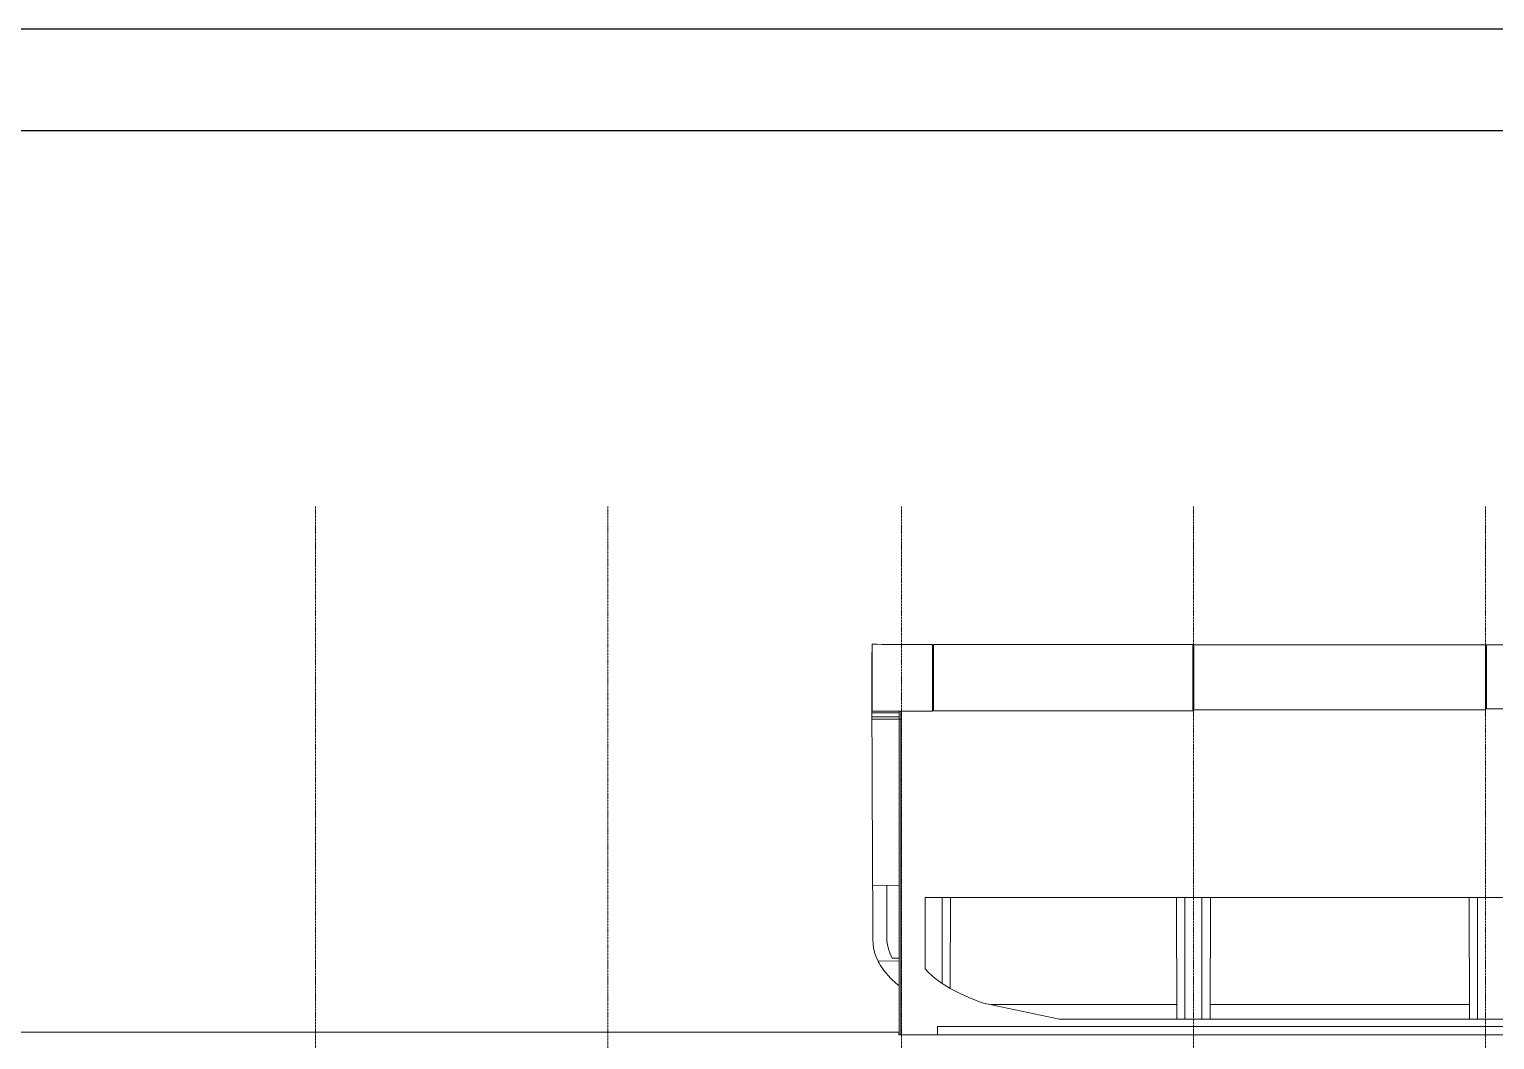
# Model space of a CAD drawing. Header units: millimetres. Extents: x 0 to 153524, y 0 to 59400.
# Drawn here: x 26099 to 40535, y 49449 to 59400 of the extents above; entities that cross this region are included whole.
import ezdxf

# ---------------------------------------------------------------- set-up
doc = ezdxf.new("R2010")
doc.units = ezdxf.units.MM
doc.linetypes.add('DASHDOT', pattern=[3.556, 2.54, -0.508, 0, -0.508])
for name, color, linetype, lineweight in [('10_見えがかり', 7, 'Continuous', 13), ('12_見えがかり（ガラス）', 5, 'Continuous', 9), ('40_通り芯', 1, 'DASHDOT', 9), ('90_図枠', 7, 'Continuous', 25)]:
    doc.layers.add(name, color=color, linetype=linetype, lineweight=lineweight)

msp = doc.modelspace()

# ---------------------------------------------------------------- linework, layer by layer
at = {"layer": '10_見えがかり'}
for points in [[(34403, 53238), (34403, 53246), (34403, 53253), (34403, 53261), (34403, 53269), (34403, 53276), (34403, 53284), (34403, 53291), (34403, 53299), (34403, 53306), (34403, 53314), (34403, 53321), (34403, 53329), (34403, 53343), (34452, 53343), (34502, 53342), (34551, 53342), (34601, 53342), (34650, 53342), (34700, 53342), (34749, 53342), (34799, 53342), (34848, 53342), (34898, 53342), (34947, 53341), (34997, 53341), (34997, 53334), (34997, 53326), (34997, 53319), (34997, 53312), (34997, 53303), (34997, 53295), (34997, 53288), (34997, 53281), (34997, 53272), (34997, 53265), (34997, 53257), (34997, 53250), (34997, 53241), (34997, 53234), (34997, 53226), (34997, 53219), (34997, 53211), (34997, 53203), (34997, 53196), (34997, 53188), (34997, 53180), (34997, 53172), (34997, 53165), (34997, 53158), (34997, 53149), (34997, 53142), (34997, 53134), (34997, 53127), (34997, 53118), (34997, 53111), (34997, 53103), (34997, 53096), (34997, 53088), (34997, 53080), (34997, 53073), (34997, 53065), (34997, 53057), (34997, 53049), (34997, 53042), (34997, 53035), (34997, 53026), (34997, 53019), (34997, 53011), (34997, 53004), (34997, 52995), (34997, 52988), (34997, 52980), (34997, 52973), (34997, 52965), (34997, 52957), (34997, 52949), (34997, 52942), (34997, 52934), (34997, 52926), (34997, 52919), (34997, 52912), (34997, 52903), (34997, 52896), (34997, 52888), (34997, 52881), (34997, 52872), (34997, 52865), (34997, 52857), (34997, 52850), (34997, 52842), (34997, 52834), (34997, 52826), (34997, 52819), (34997, 52811), (34997, 52803), (34997, 52796), (34997, 52789), (34997, 52780), (34997, 52772), (34997, 52765), (34997, 52757), (34997, 52750), (34997, 52742), (34997, 52735), (34997, 52727), (34997, 52720), (34997, 52712), (34997, 52704), (34997, 52697), (34997, 52683), (34947, 52683), (34898, 52684), (34848, 52684), (34799, 52684), (34749, 52684), (34700, 52684), (34650, 52684), (34601, 52684), (34551, 52684), (34502, 52684), (34452, 52685), (34403, 52685), (34403, 52692), (34403, 52700), (34403, 52707), (34403, 52714), (34403, 52723), (34403, 52731), (34403, 52738), (34403, 52745), (34403, 52754), (34403, 52761), (34403, 52769), (34403, 52776), (34403, 52784), (34403, 52792), (34403, 52800), (34403, 52807), (34403, 52815), (34403, 52823), (34403, 52830), (34403, 52837), (34403, 52846), (34403, 52854), (34403, 52861), (34403, 52868), (34403, 52877), (34403, 52884), (34403, 52892), (34403, 52899), (34403, 52908), (34403, 52915), (34403, 52923), (34403, 52930), (34403, 52938), (34403, 52946), (34403, 52953), (34403, 52960), (34403, 52969), (34403, 52977), (34403, 52984), (34403, 52991), (34403, 53000), (34403, 53007), (34403, 53015), (34403, 53022), (34403, 53031), (34403, 53038), (34403, 53046), (34403, 53053), (34403, 53061), (34403, 53069), (34403, 53076), (34403, 53084), (34403, 53092), (34403, 53100), (34403, 53107), (34403, 53114), (34403, 53123), (34403, 53130), (34403, 53138), (34403, 53145), (34403, 53154), (34403, 53161), (34403, 53169), (34403, 53176), (34403, 53184), (34403, 53192), (34403, 53199), (34403, 53207), (34403, 53215), (34403, 53223), (34403, 53230), (34403, 53238), (34403, 53238)], [(35007, 53236), (35007, 53244), (35007, 53251), (35007, 53259), (35007, 53266), (35007, 53274), (35007, 53282), (35007, 53289), (35007, 53297), (35007, 53304), (35007, 53312), (35007, 53319), (35007, 53327), (35007, 53340), (35220, 53340), (35433, 53340), (35646, 53340), (35859, 53340), (36072, 53341), (36285, 53341), (36498, 53341), (36711, 53341), (36924, 53341), (37137, 53341), (37350, 53341), (37563, 53341), (37563, 53327), (37563, 53320), (37563, 53312), (37563, 53305), (37563, 53297), (37563, 53297), (37563, 53297), (37563, 53289), (37563, 53282), (37563, 53274), (37563, 53267), (37563, 53266), (37563, 53266), (37563, 53259), (37563, 53251), (37563, 53244), (37563, 53236), (37563, 53236), (37563, 53236), (37563, 53228), (37563, 53221), (37563, 53213), (37563, 53206), (37563, 53205), (37563, 53205), (37563, 53198), (37563, 53190), (37563, 53183), (37563, 53175), (37563, 53175), (37563, 53175), (37563, 53167), (37563, 53160), (37563, 53152), (37563, 53145), (37563, 53144), (37563, 53144), (37563, 53137), (37563, 53129), (37563, 53122), (37563, 53114), (37563, 53114), (37563, 53114), (37563, 53106), (37563, 53099), (37563, 53091), (37563, 53084), (37563, 53084), (37563, 53084), (37563, 53076), (37563, 53068), (37563, 53061), (37563, 53053), (37563, 53053), (37563, 53053), (37563, 53046), (37563, 53038), (37563, 53030), (37563, 53023), (37563, 53023), (37563, 53023), (37563, 53015), (37563, 53008), (37563, 53000), (37563, 52992), (37563, 52992), (37563, 52992), (37563, 52985), (37563, 52977), (37563, 52970), (37563, 52962), (37563, 52962), (37563, 52962), (37563, 52954), (37563, 52947), (37563, 52939), (37563, 52932), (37563, 52931), (37563, 52931), (37563, 52924), (37563, 52916), (37563, 52909), (37563, 52901), (37563, 52901), (37563, 52901), (37563, 52893), (37563, 52886), (37563, 52878), (37563, 52871), (37563, 52870), (37563, 52870), (37563, 52863), (37563, 52855), (37563, 52848), (37563, 52840), (37563, 52840), (37563, 52840), (37563, 52832), (37563, 52825), (37563, 52817), (37563, 52810), (37563, 52809), (37563, 52809), (37563, 52802), (37563, 52794), (37563, 52787), (37563, 52779), (37563, 52779), (37563, 52779), (37563, 52771), (37563, 52764), (37563, 52756), (37563, 52749), (37563, 52741), (37563, 52734), (37563, 52726), (37563, 52719), (37563, 52711), (37563, 52704), (37563, 52696), (37563, 52688), (37350, 52688), (37137, 52688), (36924, 52688), (36711, 52688), (36498, 52688), (36285, 52688), (36072, 52688), (35859, 52688), (35646, 52688), (35433, 52688), (35220, 52688), (35007, 52688), (35007, 52696), (35007, 52703), (35007, 52711), (35007, 52717), (35007, 52726), (35007, 52734), (35007, 52741), (35007, 52748), (35007, 52756), (35007, 52764), (35007, 52772), (35007, 52778), (35007, 52787), (35007, 52794), (35007, 52802), (35007, 52809), (35007, 52817), (35007, 52825), (35007, 52832), (35007, 52839), (35007, 52848), (35007, 52855), (35007, 52863), (35007, 52870), (35007, 52878), (35007, 52886), (35007, 52893), (35007, 52900), (35007, 52909), (35007, 52916), (35007, 52924), (35007, 52931), (35007, 52939), (35007, 52947), (35007, 52954), (35007, 52961), (35007, 52970), (35007, 52977), (35007, 52985), (35007, 52992), (35007, 53000), (35007, 53008), (35007, 53015), (35007, 53022), (35007, 53031), (35007, 53038), (35007, 53046), (35007, 53053), (35007, 53061), (35007, 53069), (35007, 53076), (35007, 53083), (35007, 53092), (35007, 53099), (35007, 53107), (35007, 53113), (35007, 53122), (35007, 53130), (35007, 53137), (35007, 53144), (35007, 53152), (35007, 53160), (35007, 53168), (35007, 53174), (35007, 53183), (35007, 53190), (35007, 53198), (35007, 53205), (35007, 53213), (35007, 53221), (35007, 53228), (35007, 53236), (35007, 53236)], [(37572, 53235), (37572, 53243), (37572, 53250), (37572, 53258), (37572, 53265), (37572, 53273), (37572, 53280), (37572, 53288), (37572, 53295), (37572, 53303), (37572, 53310), (37572, 53318), (37572, 53325), (37572, 53339), (37812, 53339), (38051, 53339), (38291, 53339), (38530, 53339), (38770, 53339), (39009, 53339), (39249, 53339), (39488, 53339), (39727, 53339), (39967, 53339), (40206, 53339), (40446, 53339), (40446, 53325), (40446, 53318), (40446, 53310), (40446, 53303), (40446, 53295), (40446, 53295), (40446, 53288), (40446, 53280), (40446, 53273), (40446, 53266), (40446, 53266), (40446, 53258), (40446, 53251), (40446, 53243), (40446, 53236), (40446, 53236), (40446, 53228), (40446, 53221), (40446, 53213), (40446, 53206), (40446, 53206), (40446, 53198), (40446, 53191), (40446, 53183), (40446, 53176), (40446, 53176), (40446, 53168), (40446, 53161), (40446, 53153), (40446, 53146), (40446, 53146), (40446, 53139), (40446, 53131), (40446, 53124), (40446, 53116), (40446, 53116), (40446, 53109), (40446, 53101), (40446, 53094), (40446, 53086), (40446, 53086), (40446, 53079), (40446, 53071), (40446, 53064), (40446, 53056), (40446, 53056), (40446, 53049), (40446, 53041), (40446, 53034), (40446, 53026), (40446, 53026), (40446, 53019), (40446, 53011), (40446, 53004), (40446, 52997), (40446, 52997), (40446, 52989), (40446, 52982), (40446, 52974), (40446, 52967), (40446, 52967), (40446, 52959), (40446, 52952), (40446, 52944), (40446, 52937), (40446, 52937), (40446, 52929), (40446, 52922), (40446, 52914), (40446, 52907), (40446, 52907), (40446, 52899), (40446, 52892), (40446, 52884), (40446, 52877), (40446, 52877), (40446, 52869), (40446, 52862), (40446, 52854), (40446, 52847), (40446, 52847), (40446, 52840), (40446, 52832), (40446, 52825), (40446, 52817), (40446, 52817), (40446, 52810), (40446, 52802), (40446, 52795), (40446, 52787), (40446, 52787), (40446, 52780), (40446, 52772), (40446, 52765), (40446, 52757), (40446, 52750), (40446, 52742), (40446, 52735), (40446, 52727), (40446, 52720), (40446, 52712), (40446, 52705), (40446, 52697), (40206, 52697), (39967, 52697), (39727, 52697), (39488, 52697), (39249, 52697), (39009, 52697), (38770, 52697), (38530, 52697), (38291, 52697), (38051, 52697), (37812, 52697), (37572, 52697), (37572, 52705), (37572, 52712), (37572, 52720), (37572, 52726), (37572, 52735), (37572, 52742), (37572, 52750), (37572, 52756), (37572, 52765), (37572, 52772), (37572, 52780), (37572, 52786), (37572, 52795), (37572, 52802), (37572, 52810), (37572, 52816), (37572, 52824), (37572, 52832), (37572, 52839), (37572, 52846), (37572, 52854), (37572, 52862), (37572, 52869), (37572, 52876), (37572, 52884), (37572, 52892), (37572, 52899), (37572, 52906), (37572, 52914), (37572, 52922), (37572, 52929), (37572, 52936), (37572, 52944), (37572, 52952), (37572, 52959), (37572, 52965), (37572, 52974), (37572, 52981), (37572, 52989), (37572, 52995), (37572, 53004), (37572, 53011), (37572, 53019), (37572, 53025), (37572, 53034), (37572, 53041), (37572, 53049), (37572, 53055), (37572, 53064), (37572, 53071), (37572, 53079), (37572, 53085), (37572, 53093), (37572, 53101), (37572, 53108), (37572, 53115), (37572, 53123), (37572, 53131), (37572, 53138), (37572, 53145), (37572, 53153), (37572, 53161), (37572, 53168), (37572, 53175), (37572, 53183), (37572, 53191), (37572, 53198), (37572, 53205), (37572, 53213), (37572, 53221), (37572, 53228), (37572, 53235), (37572, 53235)], [(40455, 53234), (40455, 53241), (40455, 53249), (40455, 53256), (40455, 53264), (40455, 53271), (40455, 53279), (40455, 53286), (40455, 53293), (40455, 53301), (40455, 53308), (40455, 53316), (40455, 53323), (40455, 53337), (40695, 53337)], [(40695, 52708), (40455, 52708), (40455, 52716), (40455, 52723), (40455, 52730), (40455, 52736), (40455, 52745), (40455, 52752), (40455, 52760), (40455, 52766), (40455, 52774), (40455, 52781), (40455, 52789), (40455, 52795), (40455, 52803), (40455, 52811), (40455, 52818), (40455, 52824), (40455, 52832), (40455, 52840), (40455, 52847), (40455, 52853), (40455, 52862), (40455, 52869), (40455, 52876), (40455, 52882), (40455, 52891), (40455, 52898), (40455, 52906), (40455, 52912), (40455, 52920), (40455, 52927), (40455, 52935), (40455, 52941), (40455, 52949), (40455, 52957), (40455, 52964), (40455, 52970), (40455, 52978), (40455, 52986), (40455, 52993), (40455, 52999), (40455, 53008), (40455, 53015), (40455, 53023), (40455, 53028), (40455, 53037), (40455, 53044), (40455, 53052), (40455, 53058), (40455, 53066), (40455, 53074), (40455, 53081), (40455, 53087), (40455, 53095), (40455, 53103), (40455, 53110), (40455, 53116), (40455, 53125), (40455, 53132), (40455, 53139), (40455, 53145), (40455, 53154), (40455, 53161), (40455, 53169), (40455, 53175), (40455, 53183), (40455, 53190), (40455, 53198), (40455, 53204), (40455, 53212), (40455, 53220), (40455, 53227), (40455, 53234), (40455, 53234)], [(34999, 53041), (35005, 53041)], [(37565, 53041), (37570, 53041)], [(40448, 53042), (40453, 53042)], [(34400, 52630), (34400, 52668), (34668, 52668)], [(34403, 51903), (34403, 52020), (34402, 52137), (34402, 52254), (34401, 52370), (34400, 52487), (34400, 52604), (34400, 52628), (34668, 52628)], [(34670, 49498), (34670, 52682)], [(34685, 49498), (34685, 50387), (34685, 52682)], [(34668, 50971), (34407, 50968), (34407, 51085), (34406, 51202), (34406, 51319), (34405, 51436), (34405, 51553), (34404, 51669), (34404, 51786), (34403, 51903)], [(34410, 50429), (34410, 50440), (34409, 50549), (34409, 50658), (34408, 50768), (34408, 50877), (34407, 50966)], [(34548, 50426), (34547, 50458), (34547, 50468), (34547, 50577), (34547, 50686), (34546, 50795), (34546, 50904), (34546, 50968)], [(34925, 50146), (34961, 50106), (35021, 50053), (35091, 50002), (35172, 49953), (35262, 49906), (35361, 49861), (35469, 49818), (35499, 49808), (36248, 49650), (62824, 49650), (63177, 49796), (63250, 49879), (63274, 49926), (63274, 50850), (34925, 50850), (34925, 50146)], [(35092, 50848), (35092, 50614), (35092, 50004)], [(35174, 50848), (35172, 49955)], [(37403, 49652), (37399, 50848)], [(37482, 49652), (37482, 50848)], [(37649, 49652), (37649, 49710), (37649, 49756), (37651, 50848)], [(37736, 50848), (37733, 49652)], [(40286, 49652), (40282, 50848)], [(40365, 49652), (40365, 50848)], [(34668, 50225), (34461, 50221), (34441, 50266), (34427, 50307), (34421, 50331), (34417, 50347), (34411, 50396), (34410, 50429)], [(34668, 50252), (34600, 50251), (34580, 50293), (34564, 50340), (34559, 50360), (34554, 50379), (34548, 50426)], [(34537, 50106), (34524, 50122), (34522, 50126), (34507, 50146), (34485, 50178), (34471, 50202), (34462, 50219)], [(34668, 49979), (34665, 49982), (34637, 50005), (34622, 50019), (34603, 50036), (34580, 50059), (34565, 50075), (34537, 50106)], [(35574, 49794), (37400, 49794)], [(37735, 49794), (40283, 49794)], [(14187, 49453), (14187, 49522), (34665, 49522), (34665, 49496), (38272, 49496), (41880, 49496)], [(35045, 49498), (35045, 49508), (35045, 49560), (35045, 49569), (35045, 49577), (63485, 49577), (63485, 49570), (63485, 49561), (63485, 49542), (63485, 49534), (63485, 49517), (63485, 49499), (63485, 49498)]]:
    msp.add_lwpolyline(points, dxfattribs=at)
at = {"layer": '12_見えがかり（ガラス）'}
for points in [[(34398, 52852), (34398, 52902), (34398, 52952), (34398, 53001), (34398, 53051), (34398, 53100), (34398, 53150), (34398, 53199), (34398, 53261), (34401, 53261)], [(34999, 53259), (35002, 53259), (35002, 53210), (35002, 53160), (35002, 53111), (35002, 53061), (35002, 53043)], [(35002, 53043), (35002, 53050), (35002, 53099), (35002, 53148), (35002, 53197), (35002, 53258), (35005, 53258)], [(37565, 53259), (37567, 53259), (37568, 53197), (37568, 53148), (37568, 53099), (37568, 53050), (37568, 53043)], [(37568, 53043), (37568, 53051), (37568, 53099), (37568, 53147), (37568, 53195), (37568, 53257), (37570, 53257)], [(40448, 53257), (40450, 53257), (40451, 53195), (40451, 53147), (40451, 53099), (40451, 53051), (40451, 53044)], [(40451, 53044), (40451, 53052), (40451, 53099), (40451, 53146), (40451, 53193), (40451, 53255), (40453, 53255)], [(34683, 52604), (34649, 52604), (34599, 52604), (34549, 52604), (34498, 52605), (34448, 52605), (34398, 52605), (34398, 52654), (34398, 52704), (34398, 52753), (34398, 52803), (34398, 52852)]]:
    msp.add_lwpolyline(points, dxfattribs=at)
at = {"layer": '40_通り芯'}
for points in [[(28920, 43700), (28920, 54700)], [(31797, 43700), (31797, 54700)], [(34693, 43700), (34693, 54700)], [(37569, 43700), (37569, 54700)], [(40445, 43700), (40445, 54700)]]:
    msp.add_lwpolyline(points, dxfattribs=at)
at = {"layer": '90_図枠'}
for points in [[(0, 0), (84100, 0), (84100, 59400), (0, 59400)], [(1000, 1000), (83100, 1000), (83100, 58400), (1000, 58400)]]:
    msp.add_lwpolyline(points, close=True, dxfattribs=at)

doc.saveas('drawing.dxf')
